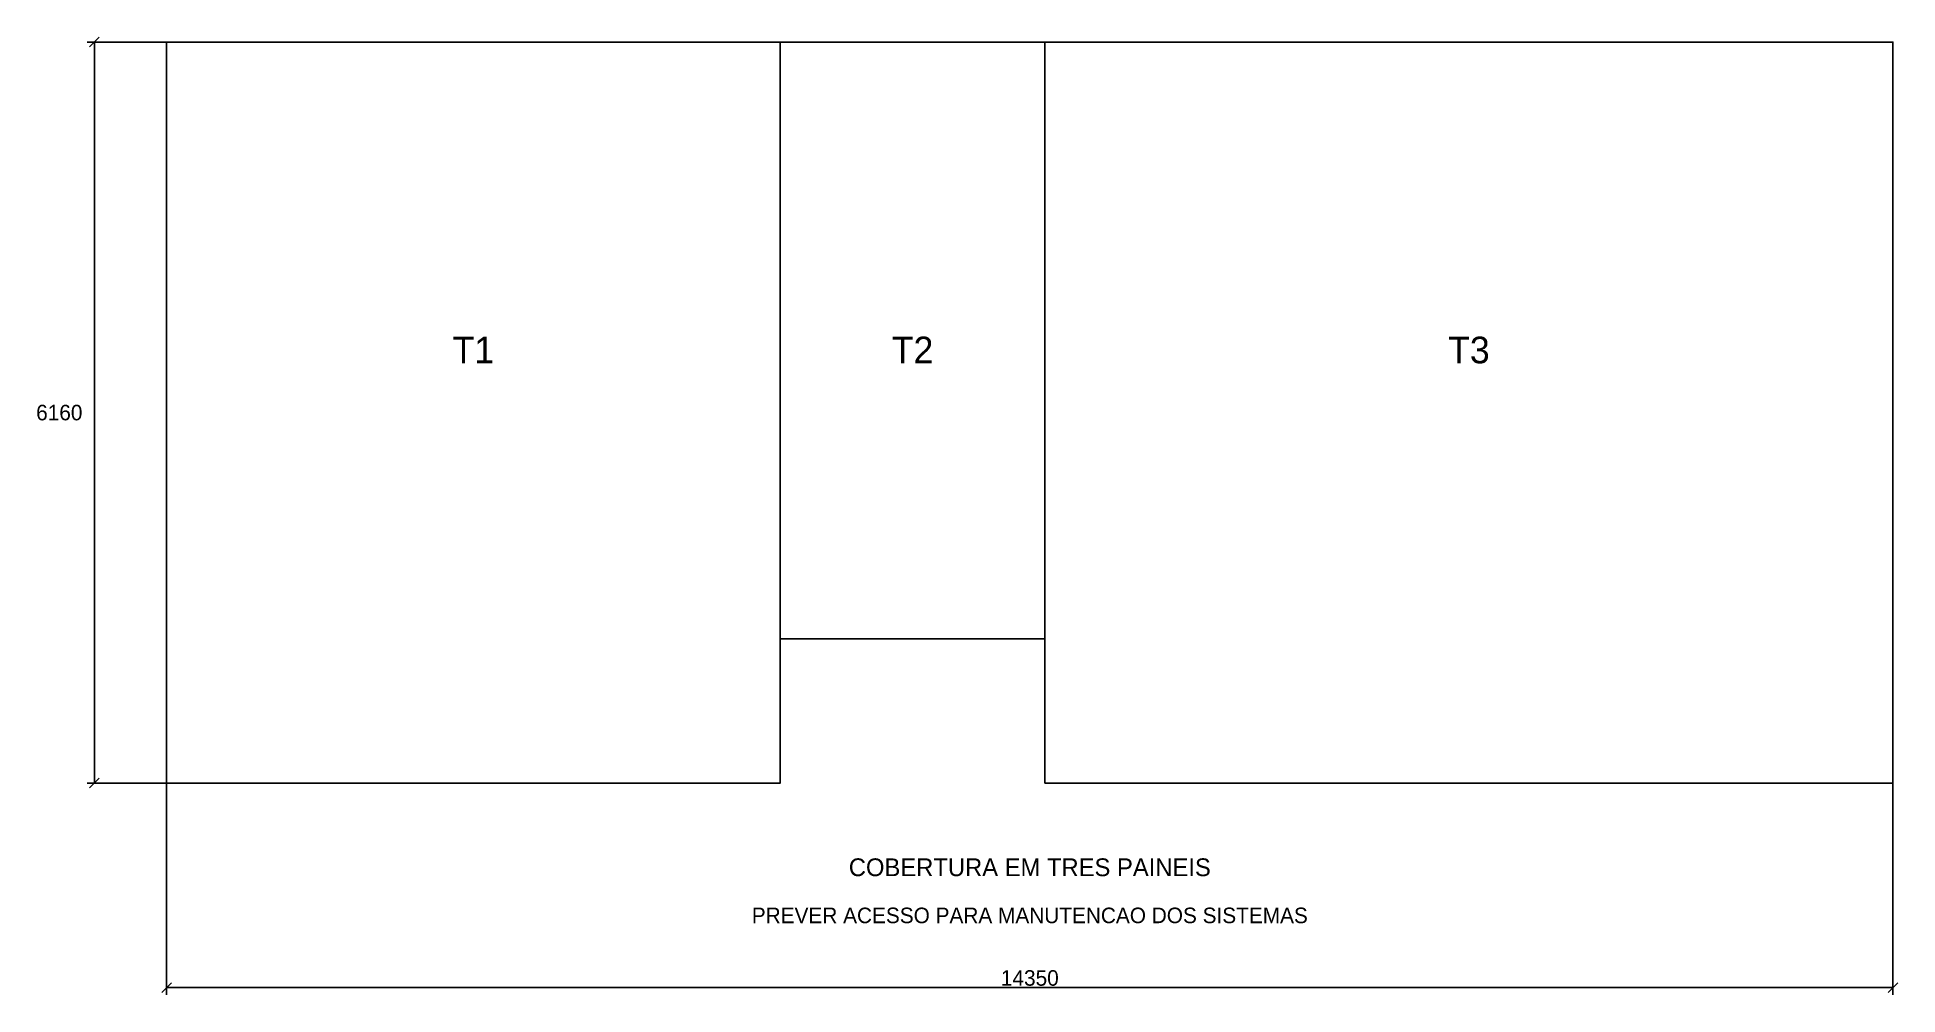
# Model space of a CAD drawing. Header units: millimetres. Extents: x -1076 to 14390, y -1760 to 6200.
import ezdxf
from ezdxf.enums import TextEntityAlignment as Align

# ---------------------------------------------------------------- set-up
doc = ezdxf.new("R2010")
doc.units = ezdxf.units.MM
for name, color, linetype in [('COTAS', 8, 'Continuous'), ('PAREDES', 8, 'Continuous'), ('PISO', 8, 'Continuous')]:
    doc.layers.add(name, color=color, linetype=linetype)

msp = doc.modelspace()

# ---------------------------------------------------------------- linework, layer by layer
at = {"layer": 'COTAS'}
for p, q in [((-640, 6120), (-560, 6200)), ((0, 6160), (-660, 6160)), ((-600, 0), (-600, 6160)), ((0, 0), (-660, 0)), ((-640, -40), (-560, 40)), ((0, 0), (0, -1760)), ((14350, 0), (14350, -1760)), ((-40, -1740), (40, -1660)), ((0, -1700), (14350, -1700)), ((14310, -1740), (14390, -1660))]:
    msp.add_line(p, q, dxfattribs=at)
at = {"layer": 'PAREDES'}
for p, q in [((5100, 1200), (5100, 6160)), ((7300, 1200), (7300, 6160))]:
    msp.add_line(p, q, dxfattribs=at)
msp.add_lwpolyline([(0, 0), (5100, 0), (5100, 1200), (7300, 1200), (7300, 0), (14350, 0), (14350, 6160), (0, 6160)], close=True, dxfattribs=at)

# ---------------------------------------------------------------- texts
at = {"layer": 'COTAS'}
msp.add_text('6160', height=129.3, dxfattribs=at).set_placement((-700, 3080), align=Align.MIDDLE_RIGHT)
msp.add_text('14350', height=129.3, dxfattribs=at).set_placement((7175, -1620), align=Align.MIDDLE_CENTER)
at = {"layer": 'PAREDES'}
for s, height, p in [('T2', 221.7, (6200, 3600)), ('T3', 221.7, (10825, 3600)), ('T1', 221.7, (2550, 3600)), ('COBERTURA EM TRES PAINEIS', 147.8, (7175, -700))]:
    msp.add_text(s, height=height, dxfattribs=at).set_placement(p, align=Align.MIDDLE_CENTER)
at = {"layer": 'PISO'}
msp.add_text('PREVER ACESSO PARA MANUTENCAO DOS SISTEMAS', height=129.32, dxfattribs=at).set_placement((7175, -1100), align=Align.MIDDLE_CENTER)

doc.saveas('drawing.dxf')
